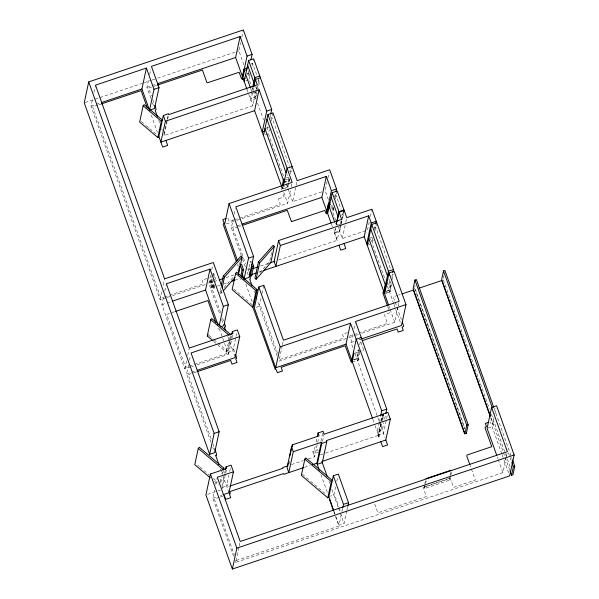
<?xml version="1.0" encoding="UTF-8"?>
<svg xmlns="http://www.w3.org/2000/svg" width="599" height="599" viewBox="0 0 599 599"><rect width="100%" height="100%" fill="white"/><g stroke="black" fill="none" stroke-linecap="round" stroke-linejoin="round"><path stroke-width="0.45" stroke-dasharray="3 2.25" d="M363.541 349.943L363.556 349.846A1.041 1.018 12.1 0 0 363.518 349.554L360.561 341.22M166.32 297.703L160.128 299.785L91.011 106.075L92.77 97.884M93.938 92.426L95.496 85.148M150.888 98.348L146.942 87.289L148.889 78.192M149.668 74.553L150.843 69.087M164.051 133.794L166.979 120.144M167.173 119.231L168.341 113.773M256.155 90.262L252.838 105.731L164.148 135.524L167.465 120.055M167.66 119.149L168.439 115.502M160.128 299.785L161.88 291.601M163.242 285.229L164.613 278.857M190.916 366.902L184.806 368.962L161.887 304.719L163.834 295.621M164.807 291.069L166.372 283.791M243.86 64.842L238.881 50.878L240.633 42.686M241.801 37.228L243.366 29.95M248.578 70.772L247.604 75.324L246.975 73.58M184.806 368.962L186.559 360.77M187.727 355.312L189.291 348.034M249.072 72.906L248.525 75.467L249.019 76.844L249.566 74.291M255.938 98.678L249.162 79.704L250.097 75.347M252.112 65.965L253.482 59.556M210.915 442.152L186.566 373.888L188.513 364.791M189.486 360.246L190.467 355.694M210.563 275.241L208.811 283.432L220.103 315.081M211.739 269.782L212.712 265.23M213.783 284.113L213.057 287.527L211.649 287.999L209.89 283.065L211.17 277.097M214.464 284.929L213.91 287.483L212.51 287.954L210.593 282.586L212.241 274.911M251.857 91.325L250.292 98.603L255.309 96.918L256.282 92.366M252.052 90.412L252.636 87.686M213.057 287.527L211.297 282.593L212.024 279.186M213.91 287.483L211.994 282.114L212.548 279.553M213.461 275.293L213.828 273.586L212.42 274.057M253.684 87.461L250.921 100.355L255.93 98.67L257.428 91.692L252.411 93.377M211.649 287.999L213.476 279.471M212.51 287.954L213.424 283.694M256.35 89.348L257.323 84.803M257.061 88.727L258.034 84.182M258.229 83.268L259.015 79.63M257.607 90.853L259.756 80.843M241.307 255.608L231.356 227.732L233.116 219.541M234.284 214.083L235.459 208.624M222.184 292.035L220.964 293.413L219.781 292.409L220.941 286.981M220.964 293.413L221.548 290.702M268.015 126.718L267.236 130.357L266.607 128.598M270.164 116.708L270.553 114.888M237.803 270.606L239.548 262.467M283.522 176.009L268.472 133.824L269.408 129.459M271.235 120.931L272.957 112.897M194.368 364.394L226.819 353.492L226.325 352.077L229.776 335.867M213.611 341.355L226.287 352.145L227.298 350.992L229.821 339.236M230.016 338.33L230.6 335.62M197.034 364.851L228.481 354.286L227.852 352.534L230.585 339.798M230.78 338.884L231.558 335.245M228.481 354.286L231.791 338.824M231.985 337.911L232.771 334.272M249.296 272.163L248.473 269.857L250.3 261.336L250.846 262.871M234.95 356.697L232.869 350.849L235.789 337.2M235.984 336.294L236.568 333.561M233.528 556.239L212.81 498.158L214.562 489.967M215.73 484.509L217.1 478.137M282.713 187.083L282.346 188.782L288.246 186.798L288.613 185.098M289.459 178.772L287.617 187.472L282.586 189.119L282.99 187.337M220.147 481.97L221.113 477.448M221.892 473.831L222.281 472.027M220.776 482.622L221.937 477.201M222.716 473.584L223.292 470.866M277.097 355.911L259.367 306.224L261.314 297.126M262.092 293.488L263.852 285.296M271.587 252.546L269.647 261.583L258.603 274.102M221.952 485.909L224.49 474.079M224.685 473.165L225.269 470.44M222.386 488.567L225.501 474.011M225.703 473.105L226.677 468.553M288.306 182.86L287.76 185.42L288.246 186.798M288.486 182.014L289.22 178.599L284.173 180.262M290.537 173.822L291.923 167.286M289.347 181.684L290.073 178.277M228.96 492.73L226.579 486.044L228.915 475.119M229.694 471.48L230.675 466.935M242.101 218.598L287.647 203.293L290.38 190.557M291.159 186.918L292.132 182.373M321.678 191.867L292.656 201.608L295.973 186.147M296.168 185.233L297.149 180.688M506.215 457.172L502.898 472.641L235.729 562.394L239.046 546.932M239.241 546.018L240.214 541.474M282.279 345.675L278.962 361.145L347.884 337.986M282.473 344.769L283.447 340.217M327.144 181.587L325.19 190.684L328.304 199.4M327.923 177.948L329.091 172.49M332.819 206.228L332.033 209.867L330.79 206.378M334.766 197.131L335.545 193.492M333.358 207.381L332.812 209.942L333.306 211.32L333.853 208.766M333.643 207.568L332.707 211.926L337.319 224.857M335.47 199.033L337.027 191.777M335.395 228.219L334.459 232.577L339.476 230.892L340.412 226.534M336.683 222.222L335.957 225.606L335.036 223.015M340.472 224.842L337.162 240.311L334.616 233.183L335.59 228.638M336.368 224.999L336.96 222.266M289.077 463.633L289.661 460.901M340.666 223.936L341.647 219.384M341.7 220.537L340.973 223.921L340.052 221.331M341.879 219.691L343.631 211.522M365.727 230.712L342.284 238.589L339.745 231.461L341.108 225.097M341.303 224.183L342.471 218.725M342.665 217.819L344.036 211.447M342.284 238.589L345.601 223.12M345.795 222.214L346.769 217.662M315.111 446.622L313.547 453.9L318.563 452.215M316.085 442.069L316.864 438.431M308.395 458.886L314.587 456.805L317.515 443.163M317.71 442.249L318.683 437.704M320.907 441.298L323.048 431.287M369.216 221.944L367.464 230.128L368.078 231.85M370.392 216.486L371.754 210.114M322.524 441.478L324.089 434.2M372.743 237.638L371.769 242.191L369.92 237.017M374.495 229.454L375.468 224.902M352.826 347.517L351.021 342.463L352.774 334.272M353.949 328.814L355.312 322.442M373.042 240.169L372.293 243.658L385.277 280.047M375.056 230.765L376.614 223.509M358.681 349.367L356.734 358.479L352.556 359.887M359.662 344.837L360.83 339.363M352.137 362.013L358.15 359.992L357.655 358.606L359.482 350.086L355.185 351.531M358.15 359.992L359.797 352.317M335.597 486.837L333.838 495.029L330.498 496.152M336.765 481.379L337.739 476.834M386.475 291.286L388.983 290.44L390.84 281.777M391.926 276.701L392.472 274.17L390.803 274.731M346.754 510.842L344.028 523.578L339.012 525.263L341.744 512.527M341.939 511.621L342.718 507.982M384.221 293.532L390.234 291.511L389.747 290.126L391.207 283.312L386.048 285.004M393.67 303.581L389.605 292.177L391.551 283.08M392.33 279.441L393.506 273.983M390.234 291.511L391.701 284.69M346.948 509.936L347.54 507.203M362.021 333.239L394.719 322.255L398.036 306.793M398.23 305.879L398.814 303.146M379.212 422.632L377.258 431.729L382.274 430.045L383.832 422.767M379.407 421.726L380.575 416.268M380.672 421.943L377.744 435.593L378.261 437.045L379.062 436.776L382.372 421.314M380.867 421.03L382.229 414.665M380.777 424.107L378.433 435.024L383.45 433.339L387.343 415.144M381.556 420.468L382.529 415.916M378.261 437.045L381.578 421.576M381.773 420.67L382.746 416.118M382.566 420.401L383.547 415.856M384.61 419.128L385.584 414.583M414.725 287.243L415.085 285.536M443.26 278.146L443.814 275.592M450.695 475.823L449.782 480.084L424.601 488.544L424.107 487.167L424.661 484.606M424.841 483.752L425.934 478.638M424.601 488.544L425.515 484.284M425.702 483.43L426.248 480.87M449.782 480.084L449.287 478.706L449.842 476.145M450.021 475.292L450.935 471.031M450.882 474.97L451.609 471.563M501.827 453.915L492.108 426.668L494.063 417.57M494.841 413.931L496.009 408.473M506.41 456.266L507.383 451.713M219.781 292.409L221.608 290.335M224.033 287.58L233.767 276.551M281.388 187.315L281.066 188.333L282.301 191.807M278.887 198.756L284.106 196.876L282.601 192.653M362.844 350.767L363.338 350.415A1.041 1.018 12.1 0 0 363.488 350.145M85.118 102.526L143.446 82.939M144.329 82.64L151.397 80.266M152.281 79.966L156.698 78.484M157.582 78.184L238.881 50.878M91.011 106.075L95.398 104.6M96.282 104.308L100.669 102.833M146.942 87.289L156.698 84.01M97.951 105.095L92.665 106.869L160.921 298.167L163.572 297.276M98.835 104.795L101.478 103.912M156.534 85.41L148.597 88.083L151.382 95.892M250.981 63.988L252.651 63.427L256.964 75.496M247.32 73.849L248.989 73.288M245.822 80.828L249.162 79.704M270.291 118.108L271.961 117.546L289.212 165.886M266.63 127.969L268.3 127.407M265.132 134.947L268.472 133.824M289.422 171.718L291.092 171.157L289.519 166.762M286.21 178.03L288.74 177.177M284.083 182.141L289.1 180.456L286.899 174.309M281.852 187.405L286.914 185.705M233.58 220.11L229.17 221.593L227.837 217.864M234.464 219.811L238.866 218.336M239.75 218.036L280.31 204.409L278.632 199.707A1.108 1.086 12.1 0 1 278.61 199.4L278.707 199.01A1.108 1.086 12.1 0 1 278.894 198.733M226.34 223.891L235.969 220.657M236.845 220.365L241.225 218.89M231.356 227.732L235.796 226.242M236.68 225.943L241.112 224.453M238.267 226.759L233.018 228.526L245.642 263.904M239.143 226.467L240.888 225.875M334.527 196.217L336.196 195.656L341.123 209.448M330.865 206.078L332.535 205.517M341.295 215.183L342.965 214.622L342.351 212.892M338.465 224.76L340.135 224.198M334.616 233.183L339.745 231.461M207.052 278.498L202.035 280.182L203.368 283.911L169.764 295.195M214.337 279.433L215.737 278.962L213.828 273.586M164.455 296.977L168.881 295.494M209.238 281.934L211.754 281.41A1.108 1.086 12.1 0 1 212.218 281.829L212.375 282.234M247.484 269.086L249.341 268.592A1.026 1.003 12.1 0 1 249.805 268.794M210.593 282.586L211.994 282.114M248.473 269.857L249.88 269.385M167.203 297.404L171.628 295.921M172.519 295.621L207.037 284.023M209.89 283.065L211.297 282.593M214.09 281.657L218.38 280.212M226.1 277.622L234.681 274.739M260.528 266.053L269.086 263.178M278.475 260.026L337.215 240.289L333.201 229.058M374.105 227.942L375.783 227.38L390.615 268.966M161.887 304.719L166.252 303.251M167.121 302.959L171.494 301.492M220.14 285.146L214.135 287.161L214.172 288.179A1.026 1.003 12.1 0 1 213.768 288.606L212.226 289.16L220.964 313.636M223.569 283.993L228.721 282.264M234.726 280.25L239.87 278.52M258.865 272.141L261.434 271.272M369.605 238.088L372.114 237.241M368.115 245.066L369.785 244.504M174.601 311.742L166.709 314.393L185.6 367.344L193.492 364.694M256.02 307.347L259.367 306.224M388.991 282.473L390.713 281.889M386.303 291.286L389.747 290.126M386.258 293.3L389.605 292.177M397.631 295.374L393.258 296.842L401.367 319.559M398.5 295.082L400.244 294.498M227.852 352.534L232.869 350.849M191.792 366.61L193.537 366.026M186.566 373.888L196.3 370.624M196.18 372.009L188.221 374.689L211.559 440.1M389.934 312.693L385.157 314.303A1.033 1.011 12.1 0 0 384.88 314.49L384.7 314.7A1.033 1.011 12.1 0 0 384.558 315.081L387.381 323.37L359.348 332.789M347.502 332.595L342.486 334.279L343.819 338.008L279.755 359.527L279.127 357.768M348.828 336.324L353.215 334.848M354.091 334.556L358.472 333.081M348.768 337.694L354.952 335.612M355.836 335.32L358.487 334.429M351.021 342.463L354.563 341.273M358.988 339.783L360.763 339.191M354.818 353.2L359.977 351.463M361.092 351.351L356.712 352.826L358.958 359.16A1.108 1.086 12.1 0 1 358.674 360.029L357.476 360.546M354.219 359.767L357.655 358.606M222.401 487.444L226.579 486.044M291.601 464.532L303.341 460.586M320.48 454.828L378.538 435.323M207.636 494.37L217.055 491.202M217.909 490.918L220.477 490.057M212.81 498.158L217.063 496.728M220.462 495.583L222.162 495.014M304.584 467.325L309.9 465.535M219.369 497.305L214.352 498.989L234.411 555.213M220.2 497.02L222.708 496.182M487.93 428.068L492.108 426.668M449.183 478.406L423.575 487.144A1.026 1.003 12.1 0 0 423.306 487.683L426.323 496.526L377.864 512.804L374.562 503.557M424.107 487.167L449.287 478.706M236.291 560.484L338.907 526.012L335.492 516.45M449.287 478.384L450.5 478.96L453.51 487.391L475.351 480.054L470.17 465.543M218.912 329.091L219.444 328.963L222.439 337.372M232.771 348.962L232.24 349.097L228.975 339.947M334.601 497.163L334.886 497.17A1.026 1.003 12.1 0 1 335.612 497.657L338.854 506.634M141.357 121.507L145.557 125.079M146.253 125.67L149.054 128.051M149.75 128.65L156.047 134.004M233.88 289.085L252.224 304.696M208.991 335.41L213.222 339.004M213.925 339.603L227.298 350.992M302.375 474.206L310.035 480.72M310.724 481.311L326.74 494.939M197.902 465.303L199.31 466.494M200.014 467.093L209.148 474.865M213.364 478.451L217.579 482.038M214.449 481.401L218.665 484.988M233.535 349.247L233.603 349.322A1.056 1.033 12.1 0 1 233.767 349.576L235.033 353.081M217.864 328.387L217.901 328.484A1.011 0.988 12.1 0 0 218.073 328.739L218.148 328.814A1.108 1.086 12.1 0 0 218.71 329.083M494.085 408.323L511.314 456.61M511.628 457.486L512.257 459.246M508.349 452.694L511.479 461.47M443.395 279.875L489.443 408.945M491.322 414.209L505.107 452.844M505.414 453.72L506.986 458.108M507.293 458.991L510.116 466.891M491.173 418.192L503.07 451.556M503.385 452.44L509.652 469.998M490.663 417.72L493.172 424.758L491.479 424.916L490.349 421.733M502.142 454.798L503.714 459.186M504.029 460.069L509.674 475.891M497.32 457.007L497.941 458.744M498.248 459.613L502.898 472.641M415.347 289.422L465.094 428.839M414.538 288.097L464.787 428.921M388.931 279.134L390.481 283.469M387.441 286.112L388.983 290.44M393.985 304.457L401.18 324.628M388.886 305.909L389.807 308.492M390.114 309.346L394.719 322.255M387.815 306.755L389.328 310.993M337.634 225.718L339.476 230.892M331.389 223.959L332.924 228.271M258.191 78.948L259.419 82.392M354.93 353.41L379.182 421.382M379.466 422.19L384.955 437.562M255.578 86.526L256.507 89.109M372.9 419.517L374.794 424.818M375.079 425.619L379.062 436.776M257.503 103.08L263.47 119.793M285.409 181.28L286.03 183.039M286.344 183.915L292.656 201.608M250.569 88.21L251.49 90.793M247.043 89.483L248.533 93.669M248.765 94.32L252.838 105.731M281.964 187.36L282.586 189.119M283.791 192.481L287.647 203.293M339.169 507.51L340.734 511.898M318.234 451.287L317.687 449.752L312.671 451.429L314.587 456.805M329.016 481.514L329.637 483.251M331.809 489.338L338.158 507.143M338.472 508.004L344.028 523.578M320.929 474.573L327.481 492.955M334.07 511.419L335.62 515.746M335.927 516.615L339.012 525.263M277.562 353.373L260.168 304.771A1.101 1.078 12.1 0 0 259.951 304.554L258.738 304.464L257.607 301.29M333.628 511.232L335.185 515.574M242.55 259.09L245.35 266.937M247.215 272.163L248.458 275.645M253.916 290.942L254.53 292.671M245.822 284.008L252.284 302.113M237.541 264.646L238.162 266.383M152.625 99.367L154.168 103.702M152.401 102.601L154.228 107.7M158.72 120.309L159.633 122.87M161.767 128.837L162.359 130.507M163.856 134.7L164.148 135.524M213.416 274.889L214.592 278.183M151.277 115.173L157.335 132.162M222.521 318.009L223.771 321.506M221.675 319.477L223.869 325.631M227.762 336.533L228.668 339.094M222.746 338.218L224.266 342.486M224.573 343.339L227.223 350.782L226.729 350.992A1.056 1.033 12.1 0 0 226.504 351.209M212.802 443.589L214.36 447.947M228.167 486.658L227.493 484.763A1.056 1.033 12.1 0 0 226.482 484.157L225.95 484.284L222.656 475.059M212.795 447.401L213.416 449.153M220.499 469.01L222.349 474.191M235.1 560.634L235.729 562.394M226.325 352.077A1.011 0.988 12.1 0 1 226.295 351.778L226.302 351.673A1.108 1.086 12.1 0 1 226.4 351.381M232.974 348.977A1.108 1.086 12.1 0 1 233.543 349.254M241.105 279.433A1.011 0.988 12.1 0 1 240.439 279.291"/><path stroke-width="0.9" d="M250.914 59.855L252.089 54.397L243.366 29.95L88.727 81.898L84.234 102.826L209.65 454.341L214.667 452.657L219.152 431.729L191.051 352.968L239.735 336.608L237.354 329.922L232.337 331.606L231.753 334.339M149.211 109.385L141.926 88.974L146.411 68.046L95.496 85.148L164.613 278.857L213.296 262.504L228.354 304.711L223.869 325.631L220.529 326.755M157.829 137.538L161.318 121.26L162.329 120.107L144.149 104.638L143.131 105.791L139.642 122.069L157.829 137.538L158.84 136.385L163.332 115.457L168.341 113.773L168.633 114.596L257.323 84.803L248.637 60.462L253.654 58.777L271.721 109.43L270.748 113.975M149.518 110.238L154.003 89.311L146.411 68.046M240.109 36.569L235.624 57.497L242.588 77.009L247.073 56.081L240.109 36.569L151.427 66.362L159.012 87.626L154.527 108.554L150.349 109.961M165.384 121.215L160.899 142.143L254.597 110.658L259.082 89.738L165.384 121.215L163.332 115.457M247.971 67.739L244.003 69.072L242.176 77.6L242.67 78.978L245.051 78.177M242.67 78.978L244.497 70.457L244.003 69.072M244.152 81.389L248.637 60.462M217.931 324.718L205.554 290.043L210.047 269.123L166.372 283.791L189.291 348.034L232.966 333.358L232.337 331.606M252.83 86.773L254.777 77.675L259.794 75.991M253.864 86.615L255.406 79.427L260.415 77.743M335.934 191.673L336.526 188.94L329.675 169.757L297.149 180.688L272.957 112.897L267.948 114.581L292.132 182.373L229.073 203.555L224.588 224.483L237.466 260.58M212.907 340.756L207.269 335.964L210.758 319.694L211.776 318.541L230.787 334.714M221.331 285.176L223.27 276.132L240.903 256.14L242.086 257.143L238.597 273.421M222.132 287.992L224.453 277.142L242.086 257.143M219.249 325.497L223.345 306.396L210.047 269.123M259.082 89.738L266.712 111.115L262.22 132.042L264.728 131.196M263.463 135.509L267.948 114.581M235.647 273.369L232.157 289.639L252.613 307.047L253.632 305.894L257.121 289.617L236.665 272.208L235.647 273.369L256.102 290.77L252.613 307.047M223.487 469.968L223.876 468.156L199.287 447.236L198.269 448.389L194.78 464.659L210.234 477.815M239.795 266.443L238.335 273.264L238.881 274.799M240.798 276.079L242.078 270.112L240.162 264.743L241.569 264.271L243.486 269.64L241.839 277.315M326.313 176.413L321.828 197.341L326.912 211.589L331.397 190.662L326.313 176.413L235.849 206.805L253.564 256.462L249.079 277.389L244.063 279.074L248.548 258.147L229.073 203.555M209.65 454.341L214.135 433.414L88.727 81.898M251.977 261.628L253.624 266.233L251.797 274.761L250.389 275.233L252.216 266.705L251.4 264.406M239.735 336.608L235.25 357.536L197.183 370.324M223.008 494.729L228.96 492.73L233.453 471.802L231.064 465.116L226.048 466.801L226.677 468.553L210.406 474.019L205.921 494.946L232.36 569.05L509.674 475.891L514.159 454.963L496.593 405.74L491.584 407.425L487.099 428.352L496.698 455.27M258.416 262.003L254.927 278.28L256.11 279.284L270.83 262.594L274.32 246.316L273.137 245.313L258.416 262.003L259.599 263.013L256.11 279.284M361.646 338.892L401.495 325.504L405.98 304.577L394.09 271.25L389.073 272.934L399.204 301.327L283.447 340.217L263.852 285.296L258.835 286.981L254.35 307.908L275.705 367.764L346.012 344.148L350.497 323.22L280.19 346.836L275.705 367.764M282.219 185.697L283.679 178.876L284.173 180.262L282.893 186.229M283.334 185.63L287.071 168.192L292.102 166.544M225.464 469.526L226.048 466.801M278.587 240.573L274.102 261.493L275.862 266.428L280.347 245.5L278.587 240.573L341.647 219.384L339.101 212.256L344.23 210.541L346.769 217.662L371.949 209.208L376.254 221.263L375.67 223.989M232.36 569.05L236.852 548.122L210.406 474.019M328.402 203.51L326.575 212.039L327.061 213.416L328.888 204.888L328.402 203.51L329.959 202.986M331.12 223.202L327.668 213.543L332.183 192.683L337.192 191.006L343.961 209.972L343.631 211.522M336.863 221.375L338.952 211.657L332.183 192.683M337.155 221.36L339.101 212.256M291.518 446.772L287.033 467.692L288.793 472.626L293.278 451.706L291.518 446.772L292.784 446.345L292.26 444.892L319.072 435.885L318.039 432.972L323.048 431.287L324.089 434.2L382.229 414.665L382.746 416.118L383.547 415.856L382.918 414.096L387.935 412.419L390.316 419.105L385.831 440.025L387.59 444.96L382.581 446.644L380.822 441.71M287.969 464.906L288.359 463.087M289.923 455.809L292.26 444.892M327.81 497.866L331.299 481.589L332.318 480.435L305.864 457.928L304.846 459.089L301.357 475.359L327.81 497.866L328.829 496.713L333.314 475.786L338.323 474.101L348.513 502.658L347.734 506.297M317.253 436.611L318.039 432.972M368.774 238.365L385.464 285.154L383.966 292.125L364.214 236.747L368.699 215.82L280.347 245.5M319.364 470.2L316.864 463.199L321.356 442.272L293.278 451.706M321.356 442.272L321.76 443.417L317.275 464.345L322.292 462.66L326.777 441.733L326.365 440.587L390.316 419.105M368.699 215.82L371.238 222.948L366.753 243.875L368.422 243.314M367.277 245.343L371.762 224.415L376.778 222.731L393.468 269.52L392.802 272.62M356.203 339.221L351.643 360.628L352.137 362.013L353.964 353.485L353.47 352.107M385.554 283.627L383.727 292.147L384.221 293.532L386.048 285.004L385.554 283.627L387.276 283.05M385.644 284.308L388.451 271.205L371.762 224.415M389.073 272.934L384.588 293.862L388.579 305.048M342.718 507.982L343.497 504.343L333.314 475.786M380.769 415.354L381.743 410.809L350.497 323.22M382.529 415.916L382.918 414.096M385.786 413.669L386.759 409.124L355.507 321.536L405.98 304.577M414.965 280.04L413.138 288.568L464.951 433.796L466.778 425.268L414.965 280.04L416.365 279.568L468.186 424.796L466.359 433.324M493.778 407.44L444.907 270.478L443.5 270.95L441.673 279.471L490.229 415.564M512.572 460.122L514.766 466.269L512.939 474.79L511.531 475.262L513.358 466.741L511.793 462.353M329.667 499.079L329.645 499.124A1.108 1.086 12.1 0 0 329.547 499.416L333.321 510.363M223.397 290.657L234.95 277.562M259.599 263.013L274.32 246.316M207.269 335.964L208.287 334.811M256.102 290.77L257.121 289.617M223.876 468.156L222.858 469.309L198.269 448.389M225.628 330.566L224.453 327.279L224.954 327.061M218.957 464.682L215.662 455.457L216.074 455.292M229.806 493.778L229.395 493.935L230.72 497.664L225.711 499.349L224.378 495.62M101.545 102.534L141.926 88.974M157.582 83.71L235.624 57.497M101.478 103.912L141.132 90.591L147.324 107.947M157.417 85.118L202.41 70.001L206.797 82.25A1.033 1.011 12.1 0 0 207.553 82.752L239.151 72.269L241.457 78.724L242.363 79.33A1.108 1.086 12.1 0 0 242.677 79.308L243.329 79.09L246.923 89.146M247.073 56.081L252.089 54.397M154.003 89.311L159.012 87.626M244.497 70.457L246.878 69.656M266.712 111.115L271.721 109.43M226.167 218.425L222.828 219.548L224.153 223.277L223.502 223.622A1.108 1.086 12.1 0 0 223.337 223.846L223.225 224.273A1.108 1.086 12.1 0 0 223.255 224.573L236.306 261.164M331.397 190.662L336.526 188.94M242.003 224.153L321.828 197.341M242.64 225.291L287.273 210.294L291.271 221.136M328.888 204.888L330.453 204.364M327.668 213.543L326.964 213.761A1.108 1.086 12.1 0 1 326.657 213.753L325.856 213.154L324.875 210.429L292.245 221.39A1.011 0.988 12.1 0 1 291.938 221.413L291.833 221.405M338.952 211.657L343.961 209.972M248.548 258.147L253.564 256.462M371.238 222.948L376.254 221.263M242.078 270.112L243.486 269.64M252.216 266.705L253.624 266.233M219.241 279.928L223.532 278.483M252.823 268.644L257.959 266.914M269.924 262.901L274.934 261.216M172.362 301.2L205.554 290.043M231.296 281.403L234.726 280.25M256.297 273.002L252.014 274.439L251.939 275.63A1.101 1.078 12.1 0 1 251.722 275.839L250.105 276.431L250.427 278.715A1.101 1.078 12.1 0 1 250.202 278.932L249.701 279.141L252.067 285.768M263.141 270.703L364.214 236.747M175.477 311.443L207.928 300.541L215.692 322.299M223.345 306.396L228.354 304.711M388.451 271.205L393.468 269.52M389.133 275.293L387.456 275.854L370.766 229.065M383.847 291.78L383.188 292.132A1.108 1.086 12.1 0 0 383.023 292.357L382.911 292.776A1.108 1.086 12.1 0 0 382.941 293.076L387.516 305.902M401.996 293.907L413.347 290.096L464.652 433.901L466.658 433.227M418.866 288.239L441.725 280.557L490.349 416.844M197.064 371.717L230.667 360.426L232 364.155L237.009 362.47L235.684 358.741L236.096 358.584A1.041 1.018 12.1 0 0 236.583 357.947L235.639 354.788M356.21 339.236L361.227 337.559M362.298 340.636L397.107 328.941L398.238 332.123L403.254 330.438L402.116 327.256L403.501 326.47A1.026 1.003 12.1 0 0 403.599 325.893L402.303 322.18M352.459 362.23L351.426 362.26A1.108 1.086 12.1 0 1 351.171 362.081L345.211 345.765L281.148 367.284L282.481 371.013L277.464 372.698L275.817 369.074A1.011 0.988 12.1 0 1 275.136 368.999M214.135 433.414L219.152 431.729M381.743 410.809L386.759 409.124M233.453 471.802L217.295 477.231L240.214 541.474L507.383 451.713L491.584 407.425M321.76 443.417L326.777 441.733M288.067 465.715L282.758 467.497L283.02 468.231L229.941 486.059M303.805 467.587L283.776 474.311L283.522 473.584L229.926 491.584L230.226 493.329A1.026 1.003 12.1 0 1 229.821 493.763M312.483 464.674L316.864 463.199M385.831 440.025L321.88 461.515L327.159 476.295M466.778 425.268L468.186 424.796M488.679 422.295L485.332 423.418L486.47 426.6L485.37 427.102A1.026 1.003 12.1 0 0 485.1 427.641L485.093 427.746A1.108 1.086 12.1 0 0 485.123 428.045L491.764 446.674L467.287 454.918A1.056 1.033 12.1 0 0 466.973 455.188L466.823 456.153L469.871 464.689M343.497 504.343L348.513 502.658M425.934 478.638L451.114 470.178M236.852 548.122L514.159 454.963M513.358 466.741L514.766 466.269M275.098 368.991L252.808 307.047A1.033 1.011 12.1 0 1 252.95 306.666L253.145 306.433A1.033 1.011 12.1 0 1 253.392 306.284M143.131 105.791L161.318 121.26M223.27 276.132L224.453 277.142M210.758 319.694L229.065 335.268M304.846 459.089L331.299 481.589M443.5 270.95L492.371 407.912M509.966 470.874L511.531 475.262M331.187 197.341L337.948 216.306M343.991 243.538L345.75 248.473L340.734 250.157L338.974 245.223M329.188 206.64L334.729 222.154M247.642 65.111L254.41 84.077M266.952 119.231L286.075 172.841M346.012 344.148L372.6 418.671M245.65 74.411L250.262 87.342M264.953 128.53L284.083 182.141M254.597 110.658L281.65 186.484M258.835 286.981L280.19 346.836M249.566 272.927L250.389 275.233M328.417 495.575L333.763 510.558M255.451 295.255L256.679 298.699M242.176 273.788L244.063 279.074M154.789 105.439L156.077 109.108A1.108 1.086 12.1 0 1 156.077 109.415A1.108 1.086 12.1 0 1 155.98 109.707L155.156 110.306L157.507 116.895M165.908 140.458L167.668 145.385L162.658 147.069L158.51 135.449M224.393 323.258L225.359 325.976A1.108 1.086 12.1 0 1 224.939 327.084M214.674 448.823L216.591 454.252A1.108 1.086 12.1 0 1 216.052 455.322M291.661 221.353A1.011 0.988 12.1 0 1 291.316 221.143"/></g></svg>
